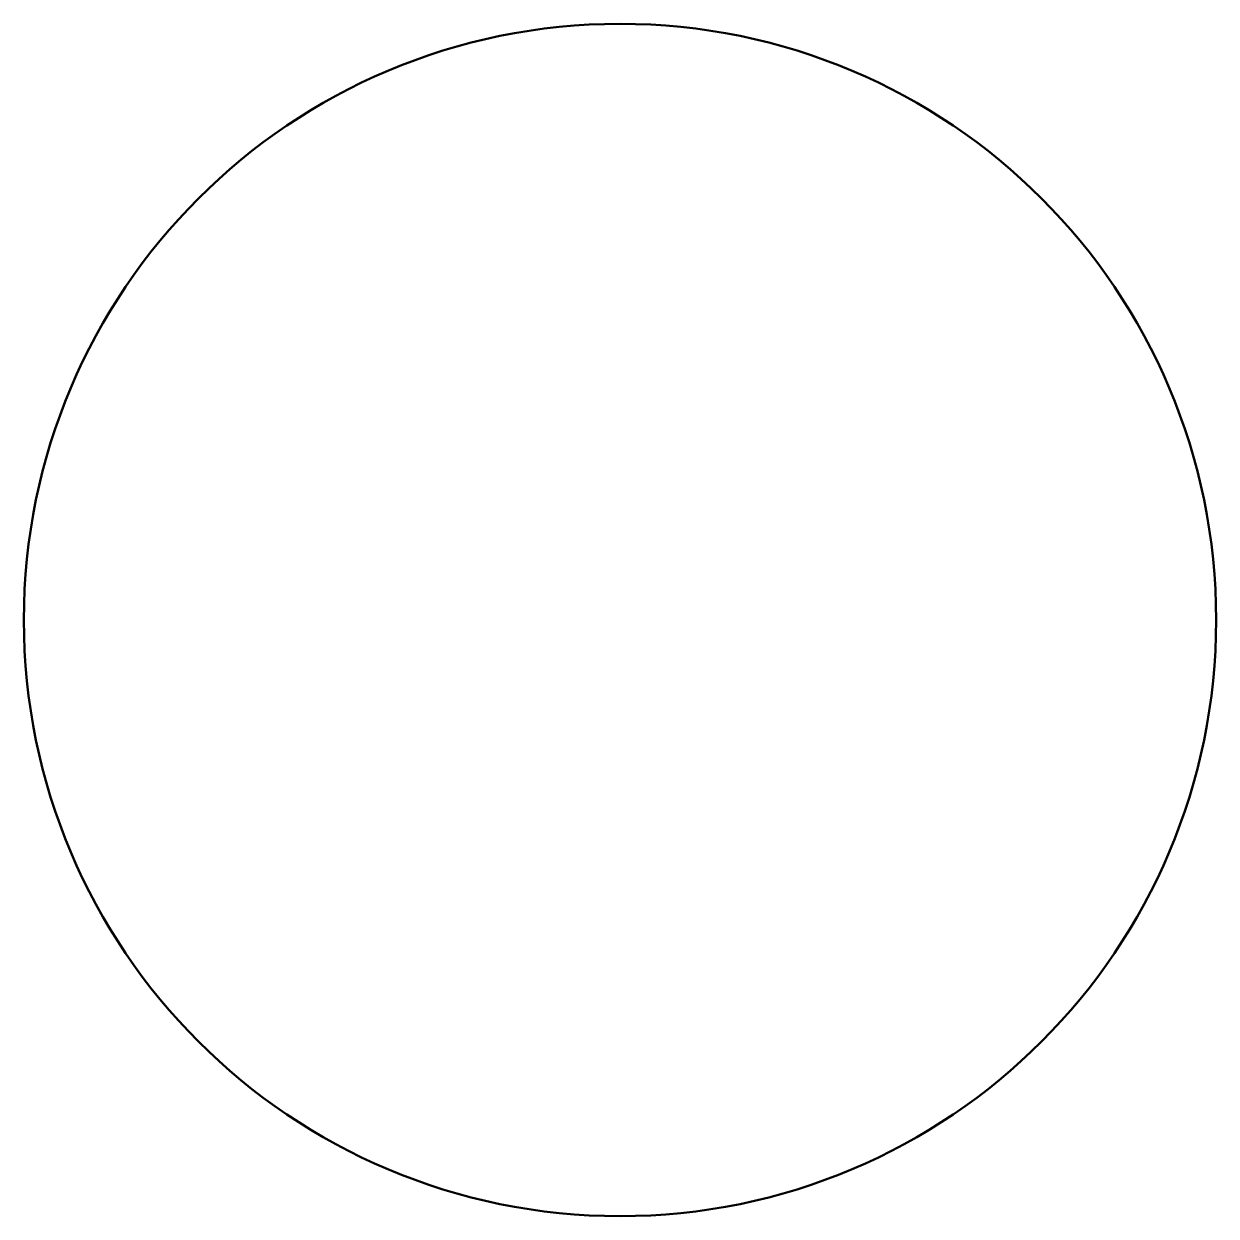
# Model space of a CAD drawing. Header units: millimetres. Extents: x 34 to 167, y 30 to 163.
import ezdxf

# ---------------------------------------------------------------- set-up
doc = ezdxf.new("R2010")
doc.units = ezdxf.units.MM
doc.layers.add('Visible (ISO)', color=7, linetype='Continuous', lineweight=50)

msp = doc.modelspace()

# ---------------------------------------------------------------- linework, layer by layer
at = {"layer": 'Visible (ISO)'}
msp.add_circle((100.8017, 96.7934), 66.5, dxfattribs=at)

doc.saveas('drawing.dxf')
